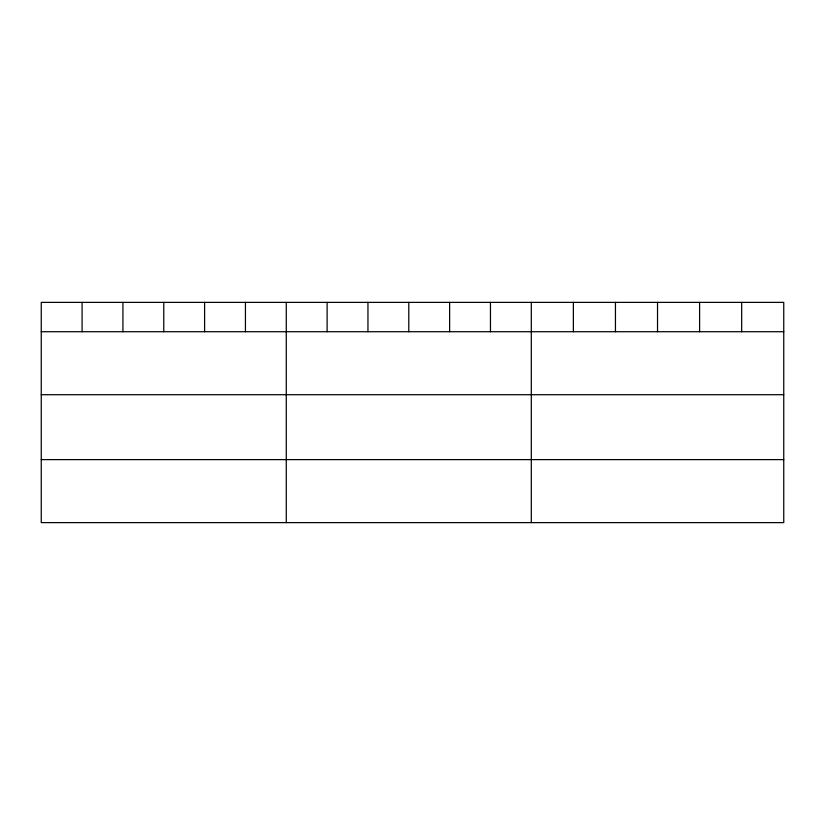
<?xml version="1.0" encoding="UTF-8"?>
<svg xmlns="http://www.w3.org/2000/svg" width="825" height="825" viewBox="0 0 825 825"><rect width="100%" height="100%" fill="white"/><g stroke="black" fill="none" stroke-linecap="round" stroke-linejoin="round"><path stroke-width="1.24" d="M783.75 331.722L783.75 522.617L41.25 522.617L41.25 302.383L783.75 302.383L783.75 331.722L41.25 331.722M41.25 394.711L783.75 394.711M41.25 459.618L783.75 459.618M741.675 302.383L741.675 331.722M699.6 302.383L699.6 331.722M657.525 302.383L657.525 331.722M615.45 302.383L615.45 331.722M573.375 302.383L573.375 331.722M531.3 302.383L531.3 522.617M490.463 302.383L490.463 331.722M449.625 302.383L449.625 331.722M408.787 302.383L408.787 331.722M367.95 302.383L367.95 331.722M327.113 302.383L327.113 331.722M286.275 302.383L286.275 522.617M245.438 302.383L245.438 331.722M204.6 302.383L204.6 331.722M163.763 302.383L163.763 331.722M122.925 302.383L122.925 331.722M82.087 302.383L82.087 331.722"/></g></svg>
